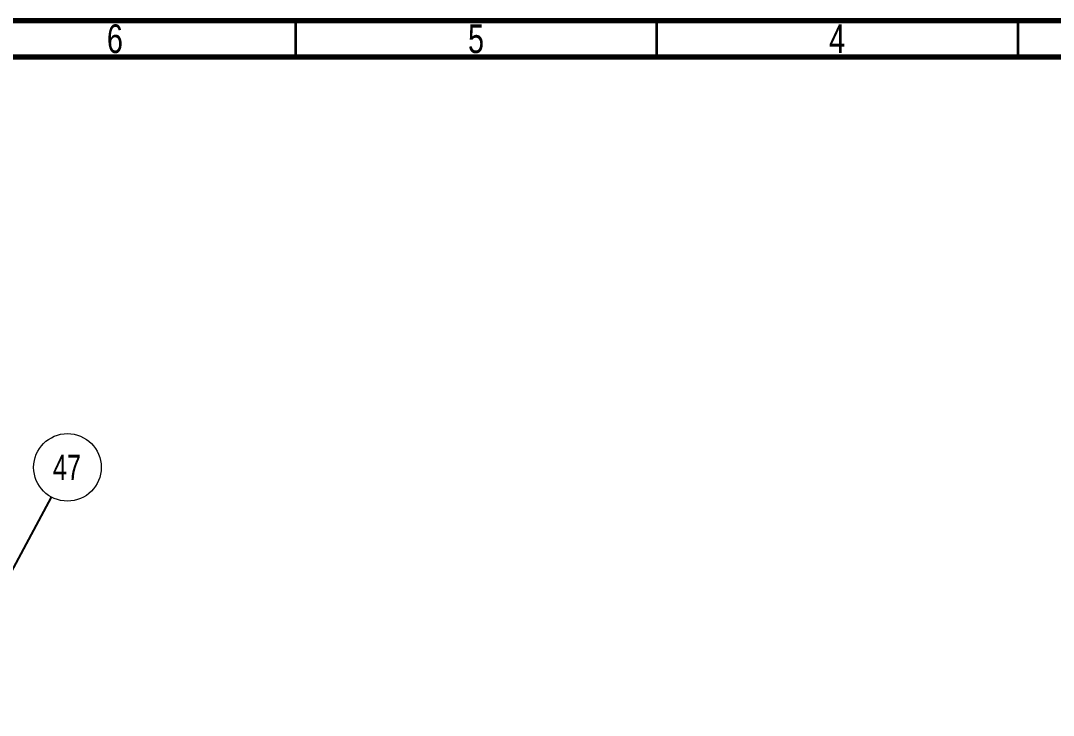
# Model space of a CAD drawing. Header units: millimetres. Extents: x 0 to 589, y 0 to 415.
# Drawn here: x 313.9 to 456.9, y 318.8 to 415 of the extents above; entities that cross this region are included whole.
import ezdxf

# ---------------------------------------------------------------- set-up
doc = ezdxf.new("R2010")
doc.units = ezdxf.units.MM
doc.styles.add('SLDTEXTSTYLE0', font='TXT', dxfattribs={"width": 0.75})
doc.dimstyles.new('SLDDIMSTYLE0', dxfattribs={"dimtxt": 0.18, "dimasz": 1.016, "dimexe": 0, "dimexo": 0.0625, "dimgap": 0, "dimtad": 0, "dimtih": 1, "dimtoh": 1, "dimdec": 0, "dimrnd": 1e-09, "dimzin": 0, "dimdsep": 46, "dimtxsty": 'Standard', "dimblk1": 'DOT', "dimblk2": 'DOT', "dimsah": 1, "dimcen": 0.09, "dimadec": 0, "dimazin": 0, "dimtfac": 1.016, "dimtdec": 0, "dimtofl": 0, "dimtmove": 0, "dimatfit": 3, "dimldrblk": 'DOT', "dimfxl": 1, "dimfrac": 2, "dimtolj": 1, "dimtzin": 0, "dimarcsym": 0})

# ---------------------------------------------------------------- blocks, each defined once
blk = doc.blocks.new('SW_NOTE_0_5')
at = {"color": 0, "linetype": 'Continuous', "lineweight": 0}
blk.add_circle((2.21, 4.13), 4.68, dxfattribs=at)
at = {"color": 0, "linetype": 'Continuous', "lineweight": 0, "insert": (2.14, 5.88), "char_height": 3.5, "attachment_point": 2, "style": 'SLDTEXTSTYLE0'}
blk.add_mtext('47', dxfattribs=at)
blk = doc.blocks.new('_Dot')
at = {"color": 0, "linetype": 'ByBlock', "lineweight": -2}
blk.add_line((-0.5, 0), (-1, 0), dxfattribs=at)
at = {"color": 0, "linetype": 'ByBlock', "const_width": 0.5}
blk.add_lwpolyline([(-0.25, 0, 1), (0.25, 0, 1)], format="xyb", close=True, dxfattribs=at)

msp = doc.modelspace()

# ---------------------------------------------------------------- linework, layer by layer
at = {"color": 7, "linetype": 'Continuous', "lineweight": 70}
for p, q in [((15, 415), (589, 415)), ((20, 410), (584, 410))]:
    msp.add_line(p, q, dxfattribs=at)
at = {"color": 7, "linetype": 'Continuous', "lineweight": 35}
for p, q in [((352, 410), (352, 415)), ((402, 410), (402, 415)), ((452, 410), (452, 415))]:
    msp.add_line(p, q, dxfattribs=at)

# ---------------------------------------------------------------- block references
at = {"color": 7, "linetype": 'Continuous', "lineweight": 0}
msp.add_blockref('SW_NOTE_0_5', (318.18, 348.98), dxfattribs=at)

# ---------------------------------------------------------------- texts
at = {"color": 7, "linetype": 'Continuous', "lineweight": 0, "char_height": 3.97, "attachment_point": 2, "style": 'SLDTEXTSTYLE0'}
for s, insert in [('6', (326.96, 414.48)), ('5', (376.96, 414.48)), ('4', (426.96, 414.48))]:
    msp.add_mtext(s, dxfattribs=dict(at, insert=insert))

# ---------------------------------------------------------------- leaders
at = {"color": 7, "linetype": 'Continuous', "lineweight": 0}
msp.add_leader([(279.49, 276.88), (318.18, 348.98)], dimstyle='SLDDIMSTYLE0', dxfattribs=at)

doc.saveas('drawing.dxf')
